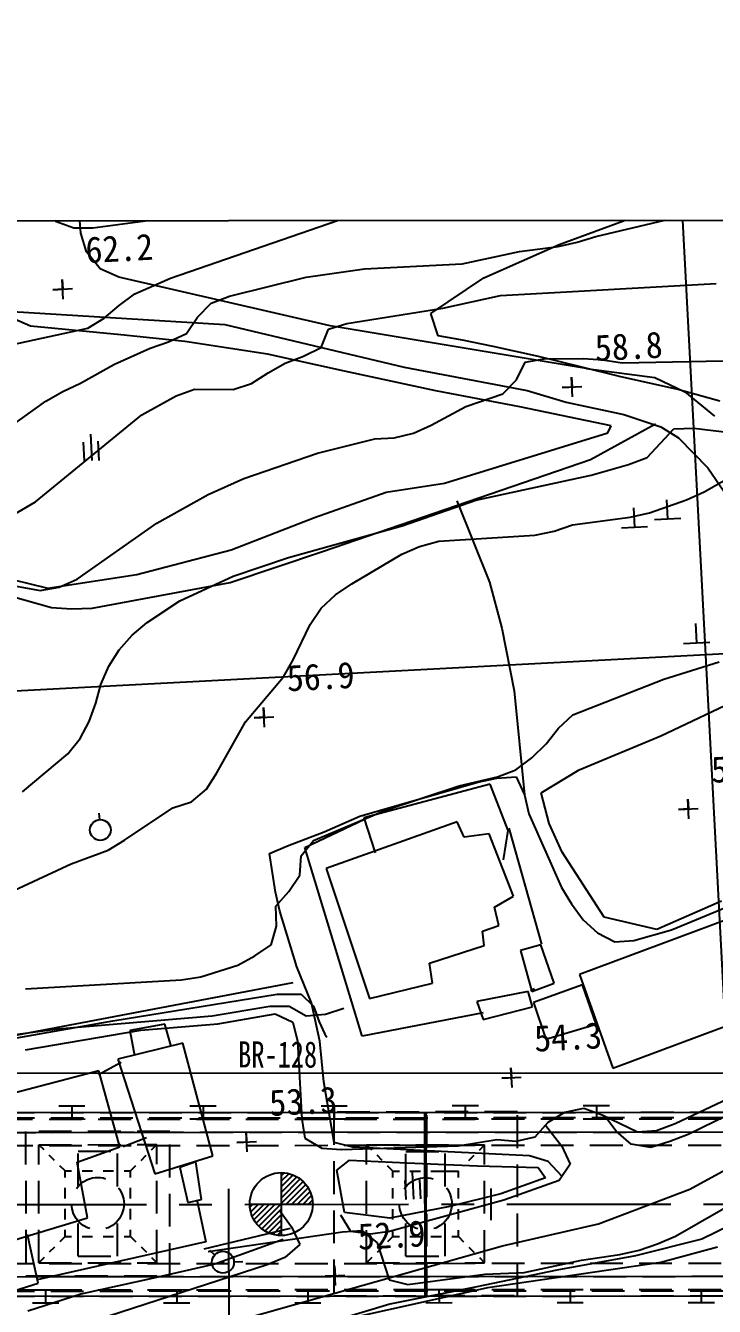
# Model space of a CAD drawing. Header units: millimetres. Extents: x 6886 to 7682, y 1103 to 1810.
# Drawn here: x 7451.9 to 7504.5, y 1465.3 to 1563 of the extents above; entities that cross this region are included whole.
import ezdxf
from ezdxf.enums import TextEntityAlignment as Align
from ezdxf.xclip import XClip

# ---------------------------------------------------------------- set-up
doc = ezdxf.new("R2010")
doc.units = ezdxf.units.MM
doc.header["$LTSCALE"] = 10
doc.header["$MEASUREMENT"] = 0
doc.header["$XCLIPFRAME"] = 2
for name, pattern in [('CENTER', [2, 1.25, -0.25, 0.25, -0.25]), ('DASHED2', [0.375, 0.25, -0.125]), ('HIDDEN', [0.375, 0.25, -0.125])]:
    doc.linetypes.add(name, pattern=pattern)
doc.layers.add('TX-PAPR', color=2, linetype='Continuous', plot=False)
doc.layers.add('TZ-BASE', color=253, linetype='Continuous')
doc.layers.add('TZ-CABL', color=4, linetype='Continuous')
doc.styles.add('GUL', font='GulimChe.ttf')
doc.linetypes.add('ZIGZAG', pattern='A,0.0001,-0.2,[131,ltypeshp.shx,S=0.2,R=0,X=-0.2,Y=0],-0.4,[131,ltypeshp.shx,S=0.2,R=180,X=0.2,Y=0],-0.2', length=0.8001)

# ---------------------------------------------------------------- blocks, each defined once
blk = doc.blocks.new('JD-4F4DFDFGR14')
at = {"layer": 'TZ-BASE'}
for p, q in [((531.231, 139.139), (549.684, -210.729)), ((488.712, 74.286, -21.64), (488.37, 78.936, -21.64)), ((495.542, 70.87, -22.64), (513.839, 77.186, -22.64)), ((527.97, 74.048, -23.64), (541.121, 77.111, -23.64)), ((530.091, 75.244, -24.072), (535.296, 76.683, -24.072)), ((485.471, 75.951, -21.64), (486.77, 75.206, -21.64)), ((486.77, 75.206, -21.64), (488.159, 74.71, -21.64)), ((489.631, 74.707, -21.64), (495.495, 75.48, -21.64)), ((525.193, 73.421, -24.072), (530.091, 75.244, -24.072)), ((488.159, 74.71, -21.64), (489.631, 74.707, -21.64)), ((489.149, 72.877, -21.64), (488.712, 74.286, -21.64)), ((519.435, 70.885, -24.072), (525.193, 73.421, -24.072)), ((522.169, 72.884, -23.64), (525.1, 73.271, -23.64)), ((525.1, 73.271, -23.64), (526.561, 73.612, -23.64)), ((526.561, 73.612, -23.64), (527.97, 74.048, -23.64)), ((490.172, 71.584, -21.64), (489.149, 72.877, -21.64)), ((517.782, 71.962, -23.64), (522.169, 72.884, -23.64)), ((491.614, 70.942, -21.64), (490.172, 71.584, -21.64)), ((505.891, 70.95, -23.64), (510.336, 71.58, -23.64)), ((510.336, 71.58, -23.64), (517.782, 71.962, -23.64)), ((487.365, 69.274, -22.457), (487.286, 70.772, -22.457)), ((487.286, 70.772, -22.457), (487.326, 70.023, -22.457)), ((507.725, 67.23, -21.64), (491.614, 70.942, -21.64)), ((492.832, 69.657, -22.64), (495.542, 70.87, -22.64)), ((500.05, 69.491, -23.64), (505.891, 70.95, -23.64)), ((515.399, 68.158, -24.072), (519.435, 70.885, -24.072)), ((520.703, 69.551, -24.64), (537.16, 70.461, -24.64)), ((486.577, 69.984, -22.457), (488.075, 70.063, -22.457)), ((487.326, 70.023, -22.457), (486.577, 69.984, -22.457)), ((491.633, 68.784, -22.64), (492.832, 69.657, -22.64)), ((498.644, 68.956, -23.64), (500.05, 69.491, -23.64)), ((516.318, 68.579, -24.64), (520.703, 69.551, -24.64)), ((481.242, 68.457, -21.64), (499.676, 67.32, -21.64)), ((484.863, 67.197, -24.023), (481.53, 68.663, -24.023)), ((490.486, 67.817, -22.64), (491.633, 68.784, -22.64)), ((497.597, 67.892, -23.64), (498.644, 68.956, -23.64)), ((508.995, 67.417, -24.64), (516.318, 68.579, -24.64)), ((489.235, 67.041, -22.64), (490.486, 67.817, -22.64)), ((496.754, 66.64, -23.64), (497.597, 67.892, -23.64)), ((507.586, 66.98, -24.64), (508.995, 67.417, -24.64)), ((515.943, 66.457, -24.072), (515.399, 68.158, -24.072)), ((483.387, 65.778, -22.64), (489.235, 67.041, -22.64)), ((491.753, 66.531, -24.023), (484.863, 67.197, -24.023)), ((496.625, 66.046, -24.023), (491.753, 66.531, -24.023)), ((495.401, 66.008, -23.64), (496.754, 66.64, -23.64)), ((499.676, 67.32, -21.64), (513.369, 64.071, -21.64)), ((507.041, 65.589, -24.64), (507.586, 66.98, -24.64)), ((527.236, 63.971, -21.64), (507.725, 67.23, -21.64)), ((517.818, 66.125, -24.072), (515.943, 66.457, -24.072)), ((491.283, 64.309, -23.64), (493.992, 65.522, -23.64)), ((493.992, 65.522, -23.64), (495.401, 66.008, -23.64)), ((502.937, 65.067, -24.023), (496.625, 66.046, -24.023)), ((505.689, 64.909, -24.64), (507.041, 65.589, -24.64)), ((520.138, 65.657, -24.072), (517.818, 66.125, -24.072)), ((523.597, 64.883, -24.072), (520.138, 65.657, -24.072)), ((508.816, 63.78, -24.023), (502.937, 65.067, -24.023)), ((504.283, 64.374, -24.64), (505.689, 64.909, -24.64)), ((521.936, 63.113, -25.64), (522.581, 64.458, -25.64)), ((522.581, 64.458, -25.64), (524.045, 64.701, -25.64)), ((526.811, 64.102, -24.072), (523.597, 64.883, -24.072)), ((524.045, 64.701, -25.64), (527.036, 64.746, -25.64)), ((527.036, 64.746, -25.64), (528.511, 64.645, -25.64)), ((528.511, 64.645, -25.64), (529.99, 64.397, -25.64)), ((529.99, 64.397, -25.64), (538.963, 64.581, -25.64)), ((488.679, 62.853, -23.64), (491.283, 64.309, -23.64)), ((501.731, 62.822, -24.64), (502.981, 63.646, -24.64)), ((502.981, 63.646, -24.64), (504.283, 64.374, -24.64)), ((515.78, 62.282, -24.023), (508.816, 63.78, -24.023)), ((513.369, 64.071, -21.64), (522.747, 62.305, -21.64)), ((529.778, 63.361, -24.072), (526.811, 64.102, -24.072)), ((527.236, 63.971, -16.912), (532.479, 63.298, -16.912)), ((487.326, 62.222, -23.64), (488.679, 62.853, -23.64)), ((500.322, 62.385, -24.64), (501.731, 62.822, -24.64)), ((520.889, 62.051, -25.64), (521.936, 63.113, -25.64)), ((525.424, 62.52, -25.89), (526.922, 62.599, -25.89)), ((526.173, 62.56, -25.89), (525.424, 62.52, -25.89)), ((526.212, 61.811, -25.89), (526.133, 63.309, -25.89)), ((526.133, 63.309, -25.89), (526.173, 62.56, -25.89)), ((534.225, 62.372, -24.072), (529.778, 63.361, -24.072)), ((532.479, 63.298, -16.912), (534.77, 62.192, -16.912)), ((486.024, 61.494, -23.64), (487.326, 62.222, -23.64)), ((493.368, 60.449, -24.64), (495.97, 61.905, -24.64)), ((495.97, 61.905, -24.64), (497.378, 62.391, -24.64)), ((497.378, 62.391, -24.64), (500.322, 62.385, -24.64)), ((522.196, 61.061, -24.023), (515.78, 62.282, -24.023)), ((518.075, 61.079, -25.64), (520.889, 62.051, -25.64)), ((522.747, 62.305, -21.64), (525.717, 61.417, -21.64)), ((537.442, 61.492, -24.072), (534.225, 62.372, -24.072)), ((534.77, 62.192, -16.912), (537.036, 60.35, -16.912)), ((481.178, 58.006, -23.64), (486.024, 61.494, -23.64)), ((515.42, 59.67, -25.64), (518.075, 61.079, -25.64)), ((529.16, 59.612, -24.023), (522.196, 61.061, -24.023)), ((525.717, 61.417, -21.64), (530.114, 60.477, -21.64)), ((485.235, 53.815, -24.64), (493.368, 60.449, -24.64)), ((514.067, 59.039, -25.64), (515.42, 59.67, -25.64)), ((527.565, 57.034, -16.912), (532.541, 59.767, -16.912)), ((528.883, 59.064, -24.023), (529.16, 59.612, -24.023)), ((530.114, 60.477, -21.64), (532.941, 59.535, -21.64)), ((489.436, 58.97, -21.889), (489.542, 56.96, -21.889)), ((506.755, 57.534, -25.64), (511.136, 58.604, -25.64)), ((511.136, 58.604, -25.64), (512.605, 58.699, -25.64)), ((512.605, 58.699, -25.64), (514.067, 59.039, -25.64)), ((516.443, 55.238, -24.023), (528.883, 59.064, -24.023)), ((531.885, 57.195, -26.64), (533.927, 59.37, -26.64)), ((532.941, 59.535, -21.64), (534.292, 58.694, -21.64)), ((533.927, 59.37, -26.64), (535.446, 59.417, -26.64)), ((534.292, 58.694, -21.64), (536.522, 56.409, -21.64)), ((535.446, 59.417, -26.64), (538.401, 59.069, -26.64)), ((488.879, 58.374, -21.889), (488.955, 56.929, -21.889)), ((490.107, 56.967, -21.889), (490.029, 58.435, -21.889)), ((501.124, 55.591, -25.64), (506.755, 57.534, -25.64)), ((507.138, 50.04, -22.64), (527.565, 57.034, -22.64)), ((527.611, 55.834, -26.64), (530.48, 56.66, -26.64)), ((530.48, 56.66, -26.64), (531.885, 57.195, -26.64)), ((518.839, 53.94, -26.64), (527.611, 55.834, -26.64)), ((536.236, 54.585, -27.64), (538.84, 56.041, -27.64)), ((536.522, 56.409, -21.64), (553.342, 31.72, -21.64)), ((498.415, 54.377, -25.64), (501.124, 55.591, -25.64)), ((512, 54.559, -24.023), (516.443, 55.238, -24.023)), ((480.129, 50.809, -24.64), (485.235, 53.815, -24.64)), ((494.51, 52.194, -25.64), (498.415, 54.377, -25.64)), ((506.517, 52.62, -24.023), (512, 54.559, -24.023)), ((513.208, 51.996, -26.64), (518.839, 53.94, -26.64)), ((517.368, 53.894, -27.284), (519.869, 47.692, -27.284)), ((532.067, 52.982, -27.64), (534.882, 53.954, -27.64)), ((533.478, 52.51, -27.235), (533.401, 53.978, -27.235)), ((534.882, 53.954, -27.64), (536.236, 54.585, -27.64)), ((530.605, 52.642, -27.64), (532.067, 52.982, -27.64)), ((530.946, 51.89, -27.235), (530.869, 53.358, -27.235)), ((488.413, 47.93, -25.64), (494.51, 52.194, -25.64)), ((500.167, 50.164, -24.023), (506.517, 52.62, -24.023)), ((504.552, 49.566, -26.64), (513.208, 51.996, -26.64)), ((524.8, 51.576, -27.64), (526.208, 52.062, -27.64)), ((526.208, 52.062, -27.64), (530.605, 52.642, -27.64)), ((529.931, 51.836, -27.235), (531.921, 51.941, -27.235)), ((532.463, 52.457, -27.235), (534.453, 52.562, -27.235)), ((699.995, 50.791), (0.013, 13.872)), ((514.534, 50.419, -27.64), (515.994, 50.808, -27.64)), ((515.994, 50.808, -27.64), (523.338, 51.285, -27.64)), ((523.338, 51.285, -27.64), (524.8, 51.576, -27.64)), ((492.964, 48.269, -24.023), (500.167, 50.164, -24.023)), ((500.098, 47.66, -22.64), (507.138, 50.04, -22.64)), ((509.375, 47.558, -27.64), (513.179, 49.837, -27.64)), ((513.179, 49.837, -27.64), (514.534, 50.419, -27.64)), ((500.328, 48.158, -26.64), (504.552, 49.566, -26.64)), ((481.036, 48.483, -24.023), (486.178, 47.222, -24.023)), ((481.154, 47.848, -25.64), (485.595, 47.056, -25.64)), ((486.178, 47.222, -24.023), (492.964, 48.269, -24.023)), ((487.058, 47.298, -25.64), (488.413, 47.93, -25.64)), ((496.266, 46.263, -26.64), (500.328, 48.158, -26.64)), ((485.595, 47.056, -25.64), (487.058, 47.298, -25.64)), ((489.562, 45.709, -22.64), (500.098, 47.66, -22.64)), ((508.124, 46.734, -27.64), (509.375, 47.558, -27.64)), ((519.869, 47.692, -27.284), (520.814, 44.189, -27.284)), ((483.499, 46.598, -22.64), (486.47, 45.759, -22.64)), ((493.767, 44.615, -26.64), (496.266, 46.263, -26.64)), ((507.028, 45.718, -27.64), (508.124, 46.734, -27.64)), ((486.47, 45.759, -22.64), (487.994, 45.659, -22.64)), ((487.994, 45.659, -22.64), (489.562, 45.709, -22.64)), ((506.184, 44.465, -27.64), (507.028, 45.718, -27.64)), ((492.619, 43.646, -26.64), (493.767, 44.615, -26.64)), ((504.895, 41.775, -27.64), (506.184, 44.465, -27.64)), ((520.814, 44.189, -27.284), (521.749, 39.411, -27.284)), ((535.688, 43.062, -27.676), (535.61, 44.529, -27.676)), ((491.625, 42.535, -26.64), (492.619, 43.646, -26.64)), ((534.672, 43.008, -27.676), (536.663, 43.113, -27.676)), ((490.829, 41.284, -26.64), (491.625, 42.535, -26.64)), ((490.236, 39.892, -26.64), (490.829, 41.284, -26.64)), ((504.15, 40.476, -27.64), (504.895, 41.775, -27.64)), ((533.153, 40.309, -28.64), (537.379, 41.619, -28.64)), ((501.266, 37.05, -27.64), (504.15, 40.476, -27.64)), ((526.222, 37.589, -28.64), (533.153, 40.309, -28.64)), ((489.839, 38.457, -26.64), (490.236, 39.892, -26.64)), ((521.749, 39.411, -27.284), (522.537, 31.487, -27.284)), ((489.343, 37.068, -26.64), (489.839, 38.457, -26.64)), ((502.718, 36.639, -27.753), (502.639, 38.137, -27.753)), ((502.639, 38.137, -27.753), (502.678, 37.388, -27.753)), ((532.945, 35.985, -29.27), (539.278, 38.98, -29.27)), ((501.929, 37.349, -27.753), (503.427, 37.428, -27.753)), ((502.678, 37.388, -27.753), (501.929, 37.349, -27.753)), ((525.125, 36.573, -28.64), (526.222, 37.589, -28.64)), ((488.648, 35.769, -26.64), (489.343, 37.068, -26.64)), ((499.082, 33.154, -27.64), (501.266, 37.05, -27.64)), ((524.182, 35.366, -28.64), (525.125, 36.573, -28.64)), ((487.704, 34.612, -26.64), (488.648, 35.769, -26.64)), ((523.087, 34.301, -28.64), (524.182, 35.366, -28.64)), ((526.697, 33.384, -29.27), (532.945, 35.985, -29.27)), ((484.262, 31.707, -26.64), (487.704, 34.612, -26.64)), ((521.89, 33.381, -28.64), (523.087, 34.301, -28.64)), ((520.483, 32.846, -28.64), (521.89, 33.381, -28.64)), ((523.809, 31.625, -29.27), (526.697, 33.384, -29.27)), ((498.288, 31.903, -27.64), (499.082, 33.154, -27.64)), ((509.979, 29.866, -30.64), (518.975, 32.455, -30.64)), ((519.913, 32.288, -26.99), (510.278, 29.728, -26.99)), ((517.561, 32.165, -28.64), (520.483, 32.846, -28.64)), ((518.975, 32.455, -30.64), (520.437, 32.746, -30.64)), ((521.299, 28.75, -26.99), (519.913, 32.288, -26.99)), ((520.437, 32.746, -30.64), (521.906, 32.841, -30.64)), ((521.906, 32.841, -30.64), (522.537, 31.487, -30.64)), ((497.14, 30.934, -27.64), (498.288, 31.903, -27.64)), ((511.928, 30.32, -28.64), (517.561, 32.165, -28.64)), ((522.537, 31.487, -30.64), (522.878, 30.026, -30.64)), ((524.422, 29.289, -29.27), (523.809, 31.625, -29.27)), ((492.031, 28.026, -27.64), (495.731, 30.497, -27.64)), ((495.731, 30.497, -27.64), (497.14, 30.934, -27.64)), ((506.457, 27.989, -28.64), (511.928, 30.32, -28.64)), ((534.285, 30.368, -29.298), (535.783, 30.447, -29.298)), ((535.034, 30.408, -29.298), (534.285, 30.368, -29.298)), ((535.073, 29.659, -29.298), (534.994, 31.157, -29.298)), ((534.994, 31.157, -29.298), (535.034, 30.408, -29.298)), ((490.151, 29.57, -27.014), (490.102, 30.088, -27.014)), ((505.786, 27.477, -27.014), (510.33, 29.632, -27.014)), ((507.271, 28.652, -30.64), (509.979, 29.866, -30.64)), ((517.403, 29.413, -24.832), (507.407, 25.86, -24.832)), ((510.278, 29.728, -26.99), (511.147, 27.057, -26.99)), ((517.929, 28.251, -24.832), (517.403, 29.413, -24.832)), ((522.878, 30.026, -30.64), (525.36, 24.413, -30.64)), ((525.423, 27.113, -29.27), (524.422, 29.289, -29.27)), ((504.458, 27.583, -30.64), (507.271, 28.652, -30.64)), ((519.835, 28.508, -24.832), (517.929, 28.251, -24.832)), ((521.701, 23.758, -24.832), (519.835, 28.508, -24.832)), ((520.927, 26.531, -26.99), (521.299, 28.75, -26.99)), ((521.342, 28.948, -27.014), (523.828, 20.096, -27.014)), ((490.78, 27.251, -27.64), (492.031, 28.026, -27.64)), ((503.103, 27, -30.64), (504.458, 27.583, -30.64)), ((505.512, 26.831, -28.64), (506.457, 27.989, -28.64)), ((510.163, 13.092, -27.014), (505.786, 27.477, -27.014)), ((487.966, 26.23, -27.64), (490.78, 27.251, -27.64)), ((503.539, 24.07, -30.64), (503.103, 27, -30.64)), ((505.412, 25.356, -28.64), (505.512, 26.831, -28.64)), ((528.62, 22.161, -29.27), (525.423, 27.113, -29.27)), ((482.551, 23.704, -27.64), (487.966, 26.23, -27.64)), ((507.407, 25.86, -24.832), (510.711, 15.955, -24.832)), ((504.567, 24.102, -28.64), (505.412, 25.356, -28.64)), ((525.36, 24.413, -30.64), (526.136, 23.161, -30.64)), ((503.878, 22.609, -30.64), (503.539, 24.07, -30.64)), ((503.573, 22.992, -28.64), (504.567, 24.102, -28.64)), ((520.255, 22.928, -24.832), (521.701, 23.758, -24.832)), ((503.62, 21.473, -28.64), (503.573, 22.992, -28.64)), ((505.189, 18.382, -30.64), (503.878, 22.609, -30.64)), ((520.594, 21.516, -24.832), (520.255, 22.928, -24.832)), ((526.136, 23.161, -30.64), (527.007, 21.962, -30.64)), ((539.549, 22.553, -26.94), (526.746, 17.784, -26.94)), ((537.561, 23.373, -29.27), (532.624, 21.207, -29.27)), ((533.753, 21.194, -30.64), (537.87, 22.893, -30.64)), ((519.332, 21.083, -24.832), (520.594, 21.516, -24.832)), ((527.007, 21.962, -30.64), (528.118, 20.968, -30.64)), ((532.624, 21.207, -29.27), (528.62, 22.161, -29.27)), ((503.224, 20.037, -28.64), (503.62, 21.473, -28.64)), ((519.464, 20.008, -24.832), (519.332, 21.083, -24.832)), ((528.118, 20.968, -30.64), (529.416, 20.272, -30.64)), ((530.885, 20.367, -30.64), (533.753, 21.194, -30.64)), ((501.973, 19.213, -28.64), (503.224, 20.037, -28.64)), ((515.287, 18.651, -24.832), (519.464, 20.008, -24.832)), ((523.781, 20.046, -26.867), (522.225, 19.604, -26.867)), ((522.225, 19.604, -26.867), (523.107, 16.492, -26.867)), ((524.805, 17.134, -26.867), (523.781, 20.046, -26.867)), ((529.416, 20.272, -30.64), (530.885, 20.367, -30.64)), ((500.672, 18.486, -28.64), (501.973, 19.213, -28.64)), ((515.532, 17.137, -24.832), (515.287, 18.651, -24.832)), ((496.39, 17.369, -28.64), (497.854, 17.612, -28.64)), ((497.854, 17.612, -28.64), (500.672, 18.486, -28.64)), ((506.307, 15.62, -30.64), (505.189, 18.382, -30.64)), ((526.746, 17.784, -26.94), (529.276, 10.651, -26.94)), ((504.884, 17.146, -28.191), (479.767, 12.382, -28.191)), ((484.488, 16.701, -28.64), (496.39, 17.369, -28.64)), ((510.711, 15.955, -24.832), (515.532, 17.137, -24.832)), ((523.297, 16.695, -27.014), (523.007, 16.538, -27.014)), ((523.107, 16.492, -26.867), (524.805, 17.134, -26.867)), ((526.967, 17.005, -27.333), (523.232, 15.662, -27.333)), ((527.994, 13.996, -27.333), (526.967, 17.005, -27.333)), ((491.139, 14.261, -28.314), (503.686, 16.274, -28.314)), ((503.686, 16.274, -28.314), (505.501, 16.282, -28.314)), ((505.501, 16.282, -28.314), (506.46, 15.38, -28.314)), ((506.937, 12.696, -30.64), (506.307, 15.62, -30.64)), ((522.813, 16.483, -26.99), (518.912, 15.722, -26.99)), ((518.912, 15.722, -26.99), (519.396, 14.364, -26.99)), ((523.144, 15.316, -26.99), (522.813, 16.483, -26.99)), ((523.232, 15.662, -27.333), (524.155, 12.846, -27.333)), ((486.94, 13.638, -29.64), (498.732, 14.646, -29.64)), ((498.732, 14.646, -29.64), (503.125, 15.373, -29.64)), ((499.144, 14.022, -30.64), (503.535, 14.797, -30.64)), ((503.125, 15.373, -29.64), (504.596, 15.37, -29.64)), ((503.535, 14.797, -30.64), (504.88, 14.153, -30.64)), ((504.596, 15.37, -29.64), (505.895, 14.626, -29.64)), ((505.895, 14.626, -29.64), (507.363, 14.771, -29.64)), ((506.46, 15.38, -28.314), (506.892, 14.167, -28.314)), ((507.363, 14.771, -29.64), (508.772, 15.208, -29.64)), ((519.381, 14.854, -27.014), (510.163, 13.092, -27.014)), ((519.396, 14.364, -26.99), (523.144, 15.316, -26.99)), ((529.276, 10.651, -26.94), (542.224, 15.474, -26.94)), ((479.966, 12.29, -28.314), (491.139, 14.261, -28.314)), ((495.122, 13.993, -28.779), (492.438, 13.516, -28.779)), ((493.272, 13.543, -30.64), (499.144, 14.022, -30.64)), ((495.565, 12.388, -28.779), (495.122, 13.993, -28.779)), ((504.88, 14.153, -30.64), (505.22, 12.692, -30.64)), ((506.892, 14.167, -28.314), (507.313, 13.248, -28.314)), ((524.155, 12.846, -27.333), (527.994, 13.996, -27.333)), ((482.543, 13.058, -29.64), (486.94, 13.638, -29.64)), ((484.488, 12.04, -30.64), (493.272, 13.543, -30.64)), ((492.438, 13.516, -28.779), (492.793, 11.614, -28.779)), ((505.22, 12.692, -30.64), (505.554, 6.765, -30.64)), ((507.231, 9.615, -30.64), (506.937, 12.696, -30.64)), ((507.313, 13.248, -28.314), (507.468, 13.008, -28.314)), ((496.492, 12.564, -28.485), (491.526, 11.329, -28.485)), ((498.774, 3.952, -28.485), (496.492, 12.564, -28.485)), ((490.042, 10.154, -28.314), (491.779, 11.092, -28.314)), ((491.526, 11.329, -28.485), (494.352, 2.587, -28.485)), ((399.098, 10.212), (540.016, 10.285)), ((490.081, 10.45, -28.24), (480.301, 7.885, -28.24)), ((491.687, 4.661, -28.24), (490.081, 10.45, -28.24)), ((520.799, 9.879, -30.352), (522.297, 9.958, -30.352)), ((521.548, 9.918, -30.352), (520.799, 9.879, -30.352)), ((521.588, 9.169, -30.352), (521.509, 10.667, -30.352)), ((521.509, 10.667, -30.352), (521.548, 9.918, -30.352)), ((508.014, 4.978, -30.64), (507.231, 9.615, -30.64)), ((534.021, 6.434, -30.64), (538.083, 8.328, -30.64)), ((487.022, 7.771), (489.022, 7.774)), ((488.022, 7.773), (488.024, 6.773)), ((497.022, 7.777), (499.022, 7.78)), ((498.022, 7.778), (498.024, 6.778)), ((507.022, 7.782), (509.022, 7.785)), ((508.022, 7.784), (508.024, 6.784)), ((514.953, -6.695, 2.908), (514.946, 7.305, 2.908)), ((515.053, -6.695, 2.908), (515.046, 7.305, 2.908)), ((517.022, 7.788), (519.022, 7.791)), ((518.022, 7.789), (518.024, 6.789)), ((524.353, 6.522, -30.64), (525.604, 7.298, -30.64)), ((525.604, 7.298, -30.64), (527.066, 7.589, -30.64)), ((527.022, 7.793), (529.022, 7.796)), ((527.066, 7.589, -30.64), (528.456, 7.093, -30.64)), ((528.022, 7.795), (528.024, 6.795)), ((528.456, 7.093, -30.64), (531.146, 5.804, -30.64)), ((529.525, 5.851, -30.64), (528.663, 6.994, -30.64)), ((539.088, 7.575, -30.64), (535.029, 5.582, -30.64)), ((487.024, 6.771), (489.024, 6.774)), ((497.024, 6.777), (499.024, 6.78)), ((505.554, 6.765, -30.64), (505.796, 5.301, -30.64)), ((507.024, 6.782), (509.024, 6.785)), ((517.024, 6.788), (519.024, 6.791)), ((523.358, 5.412, -30.64), (524.353, 6.522, -30.64)), ((524.144, 6.29, -30.64), (525.392, 4.69, -30.64)), ((527.024, 6.793), (529.024, 6.796)), ((531.146, 5.804, -30.64), (532.615, 5.899, -30.64)), ((532.615, 5.899, -30.64), (534.021, 6.434, -30.64)), ((535.16, 1.416, -32.64), (544.324, 6.464, -32.64)), ((491.931, 4.669, -28.314), (493.725, 5.363, -28.314)), ((500.592, 4.975, -31.382), (502.09, 5.054, -31.382)), ((501.341, 5.014, -31.382), (500.592, 4.975, -31.382)), ((501.381, 4.265, -31.382), (501.302, 5.763, -31.382)), ((501.302, 5.763, -31.382), (501.341, 5.014, -31.382)), ((505.796, 5.301, -30.64), (507.095, 4.557, -30.64)), ((509.448, 4.631, -30.64), (508.014, 4.978, -30.64)), ((517.491, 4.736, -30.64), (520.42, 5.221, -30.64)), ((520.42, 5.221, -30.64), (521.896, 5.072, -30.64)), ((521.896, 5.072, -30.64), (523.358, 5.412, -30.64)), ((530.685, 4.857, -30.64), (529.525, 5.851, -30.64)), ((533.623, 5.047, -30.64), (532.164, 4.609, -30.64)), ((535.029, 5.582, -30.64), (533.623, 5.047, -30.64)), ((488.436, 3.48, -28.24), (491.687, 4.661, -28.24)), ((494.352, 2.587, -28.485), (498.774, 3.952, -28.485)), ((507.095, 4.557, -30.64), (508.571, 4.456, -30.64)), ((508.571, 4.456, -30.64), (517.491, 4.736, -30.64)), ((522.912, 3.975, -30.64), (509.448, 4.631, -30.64)), ((524.348, 3.53, -30.64), (522.912, 3.975, -30.64)), ((525.392, 4.69, -30.64), (526.023, 3.337, -30.64)), ((532.164, 4.609, -30.64), (530.685, 4.857, -30.64)), ((489.208, -0.764, -28.24), (488.436, 3.48, -28.24)), ((497.463, 3.519, -29.123), (496.25, 3.087, -29.123)), ((496.25, 3.087, -29.123), (496.874, 0.408, -29.123)), ((497.897, 0.638, -29.123), (497.463, 3.519, -29.123)), ((508.228, 2.876, -31.158), (509.185, 3.641, -31.158)), ((509.185, 3.641, -31.158), (513.558, 3.435, -31.158)), ((513.558, 3.435, -31.158), (518.962, 3.213, -31.158)), ((518.962, 3.213, -31.158), (523.579, 3.064, -31.158)), ((523.579, 3.064, -31.158), (524.142, 2.296, -31.158)), ((525.415, 2.385, -30.64), (524.348, 3.53, -30.64)), ((526.023, 3.337, -30.64), (525.18, 2.084, -30.64)), ((503.988, 2.686), (503.991, -2.114)), ((503.989, 2.445), (504.218, 2.675)), ((503.989, 2.021), (504.58, 2.613)), ((503.989, 1.597), (504.899, 2.508)), ((503.989, 1.173), (505.184, 2.368)), ((503.989, 0.748), (505.439, 2.199)), ((503.99, 0.324), (505.667, 2.003)), ((508.82, -0.344, -31.158), (508.228, 2.876, -31.158)), ((513.413, 2.086, -16.618), (513.49, 0.641, -16.618)), ((513.97, 2.682, -16.618), (514.076, 0.672, -16.618)), ((514.642, 0.679, -16.618), (514.564, 2.147, -16.618)), ((524.142, 2.296, -31.158), (520.746, 1.062, -31.158)), ((525.18, 2.084, -30.64), (520.958, 0.577, -30.64)), ((500.001, -0.94), (499.999, 1.46)), ((504.376, 0.287), (505.868, 1.78)), ((504.8, 0.287), (506.042, 1.53)), ((505.225, 0.287), (506.187, 1.251)), ((520.746, 1.062, -31.158), (516.851, 0.105, -31.158)), ((520.001, -0.929), (519.999, 1.471)), ((528.177, -1.207, -32.64), (535.16, 1.416, -32.64)), ((496.874, 0.408, -29.123), (497.897, 0.638, -29.123)), ((497.554, 0.627, -28.853), (498.244, -2.59, -28.853)), ((500.031, -58.372), (500, 0.256)), ((501.59, 0.285), (506.39, 0.288)), ((501.601, 0.055), (501.831, 0.285)), ((501.664, -0.306), (502.255, 0.285)), ((501.769, -0.625), (502.679, 0.286)), ((501.909, -0.91), (503.103, 0.286)), ((502.078, -1.165), (503.528, 0.286)), ((502.275, -1.393), (503.952, 0.286)), ((505.649, 0.287), (506.299, 0.938)), ((506.073, 0.287), (506.371, 0.585)), ((520.958, 0.577, -30.64), (512.251, -1.806, -30.64)), ((516.851, 0.105, -31.158), (512.267, -0.775, -31.158)), ((534.045, -2.151, -31.64), (539.251, 0.809, -31.64)), ((541.089, 0.082, -32.188), (536.064, -2.382, -32.188)), ((483.424, -2.516, -28.24), (489.208, -0.764, -28.24)), ((502.498, -1.594), (503.99, -0.1)), ((502.748, -1.768), (503.99, -0.524)), ((503.028, -1.912), (503.99, -0.949)), ((503.91, -0.253, -31.64), (504.783, -1.453, -31.64)), ((509.307, -1.801, -30.64), (508.531, -0.549, -30.64)), ((512.267, -0.775, -31.158), (508.82, -0.344, -31.158)), ((498.114, -3.134, -30.962), (504.687, -1.554, -30.962)), ((498.414, -3.321, -31.64), (508.669, -1.82, -31.64)), ((503.34, -2.024), (503.991, -1.373)), ((503.693, -2.095), (503.991, -1.797)), ((504.783, -1.453, -31.64), (505.414, -2.806, -31.64)), ((508.669, -1.82, -31.64), (510.138, -1.725, -31.64)), ((510.785, -1.999, -30.64), (509.307, -1.801, -30.64)), ((510.138, -1.725, -31.64), (511.297, -2.67, -31.64)), ((512.251, -1.806, -30.64), (510.785, -1.999, -30.64)), ((520.872, -2.909, -32.64), (528.177, -1.207, -32.64)), ((485.44, -5.74, -28.314), (484.636, -2.037, -28.314)), ((498.244, -2.59, -28.853), (485.383, -5.496, -28.853)), ((489.6, -11.694, -32.64), (520.872, -2.909, -32.64)), ((504.125, -2.405, -31.526), (498.935, -4.286, -31.526)), ((505.414, -2.806, -31.64), (504.266, -3.774, -31.64)), ((511.297, -2.67, -31.64), (512.22, -5.487, -31.64)), ((536.064, -2.382, -32.188), (531.002, -3.67, -32.188)), ((531.283, -3.219, -31.64), (532.69, -2.734, -31.64)), ((532.69, -2.734, -31.64), (534.045, -2.151, -31.64)), ((498.519, -3.225, -31.378), (498.911, -3.594, -31.378)), ((504.266, -3.774, -31.64), (502.911, -4.356, -31.64)), ((531.002, -3.67, -32.188), (525.001, -4.741, -32.188)), ((526.891, -3.996, -31.64), (529.821, -3.56, -31.64)), ((529.821, -3.56, -31.64), (531.283, -3.219, -31.64)), ((532.931, -4.149, -32.64), (537.26, -2.982, -32.64)), ((502.911, -4.356, -31.64), (456.235, -19.415, -31.64)), ((498.935, -4.286, -31.526), (494.259, -5.364, -31.526)), ((499.428, -4.151, -31.378), (499.632, -4.163, -31.378)), ((499.537, -4.077, -31.378), (499.546, -4.235, -31.378)), ((500.377, -4.105, -31.378), (501.054, -4.088, -31.378)), ((508.128, -5.924, -31.725), (508.049, -4.426, -31.725)), ((508.049, -4.426, -31.725), (508.088, -5.175, -31.725)), ((525.001, -4.741, -32.188), (518.909, -6.013, -32.188)), ((519.744, -6.084, -32.64), (532.931, -4.149, -32.64)), ((522.505, -4.918, -31.64), (526.891, -3.996, -31.64)), ((483.594, -6.337, -28.314), (485.44, -5.74, -28.314)), ((494.259, -5.364, -31.526), (488.704, -6.57, -31.526)), ((507.339, -5.214, -31.725), (508.837, -5.135, -31.725)), ((508.088, -5.175, -31.725), (507.339, -5.214, -31.725)), ((512.22, -5.487, -31.64), (513.653, -5.835, -31.64)), ((513.653, -5.835, -31.64), (519.516, -5.062, -31.64)), ((519.516, -5.062, -31.64), (522.505, -4.918, -31.64)), ((488.704, -6.57, -31.526), (484.672, -7.874, -31.526)), ((485.019, -6.244), (487.019, -6.241)), ((486.019, -6.243), (486.02, -7.243)), ((495.019, -6.239), (497.019, -6.236)), ((496.019, -6.237), (496.02, -7.237)), ((505.019, -6.234), (507.019, -6.231)), ((506.019, -6.232), (506.02, -7.232)), ((506.59, -9, -32.64), (519.744, -6.084, -32.64)), ((518.909, -6.013, -32.188), (512.278, -7.349, -32.188)), ((515.019, -6.229), (517.019, -6.226)), ((516.019, -6.227), (516.02, -7.227)), ((525.019, -6.223), (527.019, -6.221)), ((526.019, -6.222), (526.02, -7.222)), ((535.019, -6.218), (537.019, -6.215)), ((536.019, -6.217), (536.02, -7.217)), ((485.02, -7.244), (487.02, -7.241)), ((495.02, -7.239), (497.02, -7.236)), ((505.02, -7.234), (507.02, -7.231)), ((512.278, -7.349, -32.188), (506.202, -9.16, -32.188)), ((515.02, -7.229), (517.02, -7.226)), ((525.02, -7.223), (527.02, -7.221)), ((535.02, -7.218), (537.02, -7.215))]:
    blk.add_line(p, q, dxfattribs=at)
at = {"layer": 'TZ-BASE', "ltscale": 2}
for p, q in [((48.023, 7.031), (699.996, 7.389)), ((0.004, -6.993), (576.018, -6.696))]:
    blk.add_line(p, q, dxfattribs=at)
at = {"layer": 'TZ-BASE', "linetype": 'DASHED2'}
for p, q in [((280.168, 7.151), (598.819, 7.315)), ((280.168, 6.751), (598.819, 6.915)), ((521.995, 7.308, 2.908), (507.996, 7.301, 2.908)), ((507.996, 7.301, 2.908), (508.002, -6.698, 2.908)), ((515.002, -6.695, 2.908), (514.996, 7.305, 2.908)), ((515.102, -6.695, 2.908), (515.096, 7.305, 2.908)), ((522.002, -6.692, 2.908), (521.995, 7.308, 2.908)), ((495.496, 5.817, 2.908), (484.496, 5.812, 2.908)), ((484.496, 5.812, 2.908), (484.502, -5.188, 2.908)), ((495.501, -5.182, 2.908), (495.496, 5.817, 2.908)), ((485.497, 4.812, 2.908), (494.497, 4.817, 2.908)), ((485.501, -4.188, 2.908), (485.497, 4.812, 2.908)), ((485.897, 4.413, 2.908), (485.497, 4.812, 2.908)), ((486.697, 3.613, 2.908), (486.297, 4.013, 2.908)), ((488.497, 4.314, 2.908), (491.497, 4.316, 2.908)), ((488.498, 1.637, 2.908), (488.497, 4.314, 2.908)), ((491.498, 1.638, 2.908), (491.497, 4.316, 2.908)), ((493.297, 3.617, 2.908), (493.697, 4.017, 2.908)), ((494.097, 4.417, 2.908), (494.497, 4.817, 2.908)), ((494.501, -4.183, 2.908), (494.497, 4.817, 2.908)), ((510.497, 4.803, 2.908), (519.497, 4.807, 2.908)), ((510.501, -4.197, 2.908), (510.497, 4.803, 2.908)), ((510.897, 4.403, 2.908), (510.497, 4.803, 2.908)), ((511.697, 3.603, 2.908), (511.297, 4.003, 2.908)), ((513.497, 4.304, 2.908), (516.497, 4.306, 2.908)), ((513.498, 1.627, 2.908), (513.497, 4.304, 2.908)), ((516.498, 1.629, 2.908), (516.497, 4.306, 2.908)), ((518.297, 3.607, 2.908), (518.697, 4.007, 2.908)), ((519.097, 4.407, 2.908), (519.497, 4.807, 2.908)), ((519.501, -4.193, 2.908), (519.497, 4.807, 2.908)), ((487.498, 2.814, 2.908), (487.097, 3.213, 2.908)), ((492.498, 2.816, 2.908), (492.897, 3.216, 2.908)), ((512.498, 2.804, 2.908), (512.097, 3.203, 2.908)), ((487.498, 2.314, 2.908), (487.498, 2.814, 2.908)), ((487.498, 2.814, 2.908), (487.998, 2.814, 2.908)), ((488.798, 2.814, 2.908), (489.598, 2.815, 2.908)), ((490.398, 2.815, 2.908), (491.198, 2.815, 2.908)), ((491.998, 2.816, 2.908), (492.498, 2.816, 2.908)), ((492.498, 2.316, 2.908), (492.498, 2.816, 2.908)), ((512.498, 2.304, 2.908), (512.498, 2.804, 2.908)), ((512.498, 2.804, 2.908), (512.998, 2.804, 2.908)), ((513.798, 2.804, 2.908), (514.598, 2.805, 2.908)), ((515.398, 2.805, 2.908), (517.498, 2.806, 2.908)), ((517.498, 2.306, 2.908), (517.498, 2.806, 2.908)), ((487.499, 0.714, 2.908), (487.498, 1.514, 2.908)), ((492.499, 0.716, 2.908), (492.498, 1.516, 2.908)), ((512.499, 0.704, 2.908), (512.498, 1.504, 2.908)), ((517.499, 0.706, 2.908), (517.498, 1.506, 2.908)), ((487.5, -0.886, 2.908), (487.499, -0.086, 2.908)), ((492.5, -0.884, 2.908), (492.499, -0.084, 2.908)), ((512.5, -0.896, 2.908), (512.499, -0.096, 2.908)), ((517.5, -0.894, 2.908), (517.499, -0.094, 2.908)), ((487.5, -2.186, 2.908), (487.5, -1.686, 2.908)), ((488.501, -3.686, 2.908), (488.5, -1.009, 2.908)), ((491.501, -3.684, 2.908), (491.5, -1.007, 2.908)), ((492.5, -2.184, 2.908), (492.5, -1.684, 2.908)), ((512.5, -2.196, 2.908), (512.5, -1.696, 2.908)), ((513.501, -3.696, 2.908), (513.5, -1.019, 2.908)), ((516.501, -3.694, 2.908), (516.5, -1.017, 2.908)), ((517.5, -2.194, 2.908), (517.5, -1.694, 2.908)), ((487.5, -2.186, 2.908), (487.1, -2.587, 2.908)), ((487.5, -2.186, 2.908), (488, -2.186, 2.908)), ((488.8, -2.186, 2.908), (489.6, -2.185, 2.908)), ((490.4, -2.185, 2.908), (491.2, -2.185, 2.908)), ((492, -2.184, 2.908), (492.5, -2.184, 2.908)), ((492.5, -2.184, 2.908), (492.9, -2.584, 2.908)), ((512.5, -2.196, 2.908), (512.1, -2.597, 2.908)), ((512.5, -2.196, 2.908), (513, -2.196, 2.908)), ((513.8, -2.196, 2.908), (514.6, -2.195, 2.908)), ((515.4, -2.195, 2.908), (516.2, -2.195, 2.908)), ((517, -2.194, 2.908), (517.5, -2.194, 2.908)), ((517.5, -2.194, 2.908), (517.9, -2.594, 2.908)), ((485.901, -3.787, 2.908), (485.501, -4.188, 2.908)), ((486.701, -2.987, 2.908), (486.301, -3.387, 2.908)), ((488.501, -3.686, 2.908), (491.501, -3.684, 2.908)), ((493.301, -2.983, 2.908), (493.701, -3.383, 2.908)), ((494.101, -3.783, 2.908), (494.501, -4.183, 2.908)), ((510.901, -3.797, 2.908), (510.501, -4.197, 2.908)), ((511.701, -2.997, 2.908), (511.301, -3.397, 2.908)), ((513.501, -3.696, 2.908), (516.501, -3.694, 2.908)), ((518.301, -2.993, 2.908), (518.701, -3.393, 2.908)), ((519.101, -3.793, 2.908), (519.501, -4.193, 2.908)), ((485.501, -4.188, 2.908), (494.501, -4.183, 2.908)), ((510.501, -4.197, 2.908), (519.501, -4.193, 2.908)), ((484.502, -5.188, 2.908), (495.501, -5.182, 2.908)), ((280.163, -6.448), (598.826, -6.285)), ((280.163, -6.848), (598.826, -6.685)), ((508.002, -6.698, 2.908), (522.002, -6.692, 2.908))]:
    blk.add_line(p, q, dxfattribs=at)
at = {"layer": 'TZ-BASE', "linetype": 'CENTER'}
blk.add_lwpolyline([(0, 0), (201.2, 0.105), (401.2, 0.209), (601.2, 0.313), (700, 0.365)], dxfattribs=at)
at = {"layer": 'TZ-BASE'}
for centre, radius in [((490.192, 28.802, -27.014), 0.791), ((503.99, 0.286), 2.4), ((499.541, -4.145, -31.378), 0.837)]:
    blk.add_circle(centre, radius, dxfattribs=at)
at = {"layer": 'TZ-BASE', "linetype": 'DASHED2'}
for centre in [(489.999, 0.315, 2.908), (514.999, 0.305, 2.908)]:
    blk.add_circle(centre, 2, dxfattribs=at)
at = {"layer": 'TZ-BASE', "style": 'GUL'}
for s, p in [('62.2', (489.109, 72.005, -31.406)), ('58.8', (527.956, 64.542, -31.406)), ('56.9', (504.462, 39.37, -20.275)), ('55.3', (536.817, 32.391, -20.275)), ('54.3', (523.331, 11.9, -20.275)), ('53.3', (503.124, 6.997, -20.275)), ('52.9', (509.872, -3.193, -31.406))]:
    blk.add_text(s, height=2, rotation=3.01915, dxfattribs=at).set_placement(p)
at = {"layer": 'TZ-BASE', "style": 'GUL', "width": 0.737668}
blk.add_text('BR-128', height=2, rotation=359.97843, dxfattribs=at).set_placement((500.7, 10.697), (506.726, 10.694), align=Align.FIT)

msp = doc.modelspace()

# ---------------------------------------------------------------- linework, layer by layer
at = {"layer": 'TX-PAPR'}
msp.add_lwpolyline([(6967.415, 1547.841), (7667.415, 1548.206), (7667.493, 1398.206), (6967.493, 1397.841), (6967.415, 1547.841)], dxfattribs=at)
at = {"layer": 'TZ-CABL', "linetype": 'HIDDEN'}
for points in [[(7071.235, 1479.395), (7517.541, 1479.628)], [(7071.489, 1478.396), (7517.288, 1478.628)], [(7071.236, 1477.395), (7517.542, 1477.628)], [(7071.24, 1468.395), (7517.547, 1468.628)], [(7071.494, 1467.396), (7517.294, 1467.628)], [(7071.241, 1466.395), (7517.548, 1466.628)]]:
    msp.add_lwpolyline(points, dxfattribs=at)
at = {"layer": 'TZ-CABL', "linetype": 'ZIGZAG', "ltscale": 0.5}
for points in [[(7071.489, 1478.396), (7517.288, 1478.628)], [(7071.494, 1467.396), (7517.294, 1467.628)]]:
    msp.add_lwpolyline(points, dxfattribs=at)

# ---------------------------------------------------------------- block references
at = {"layer": 'TZ-BASE', "linetype": 'Continuous'}
ref = msp.add_blockref('JD-4F4DFDFGR14', (6967.454, 1472.841), dxfattribs=at)
XClip(ref).set_block_clipping_path([(-0.0390703231, 74.9999898234), (699.9608347211, 75.364646172), (700.0389753616, -74.6353334748), (0.0390703231, -74.9999898234)])

doc.saveas('drawing.dxf')
